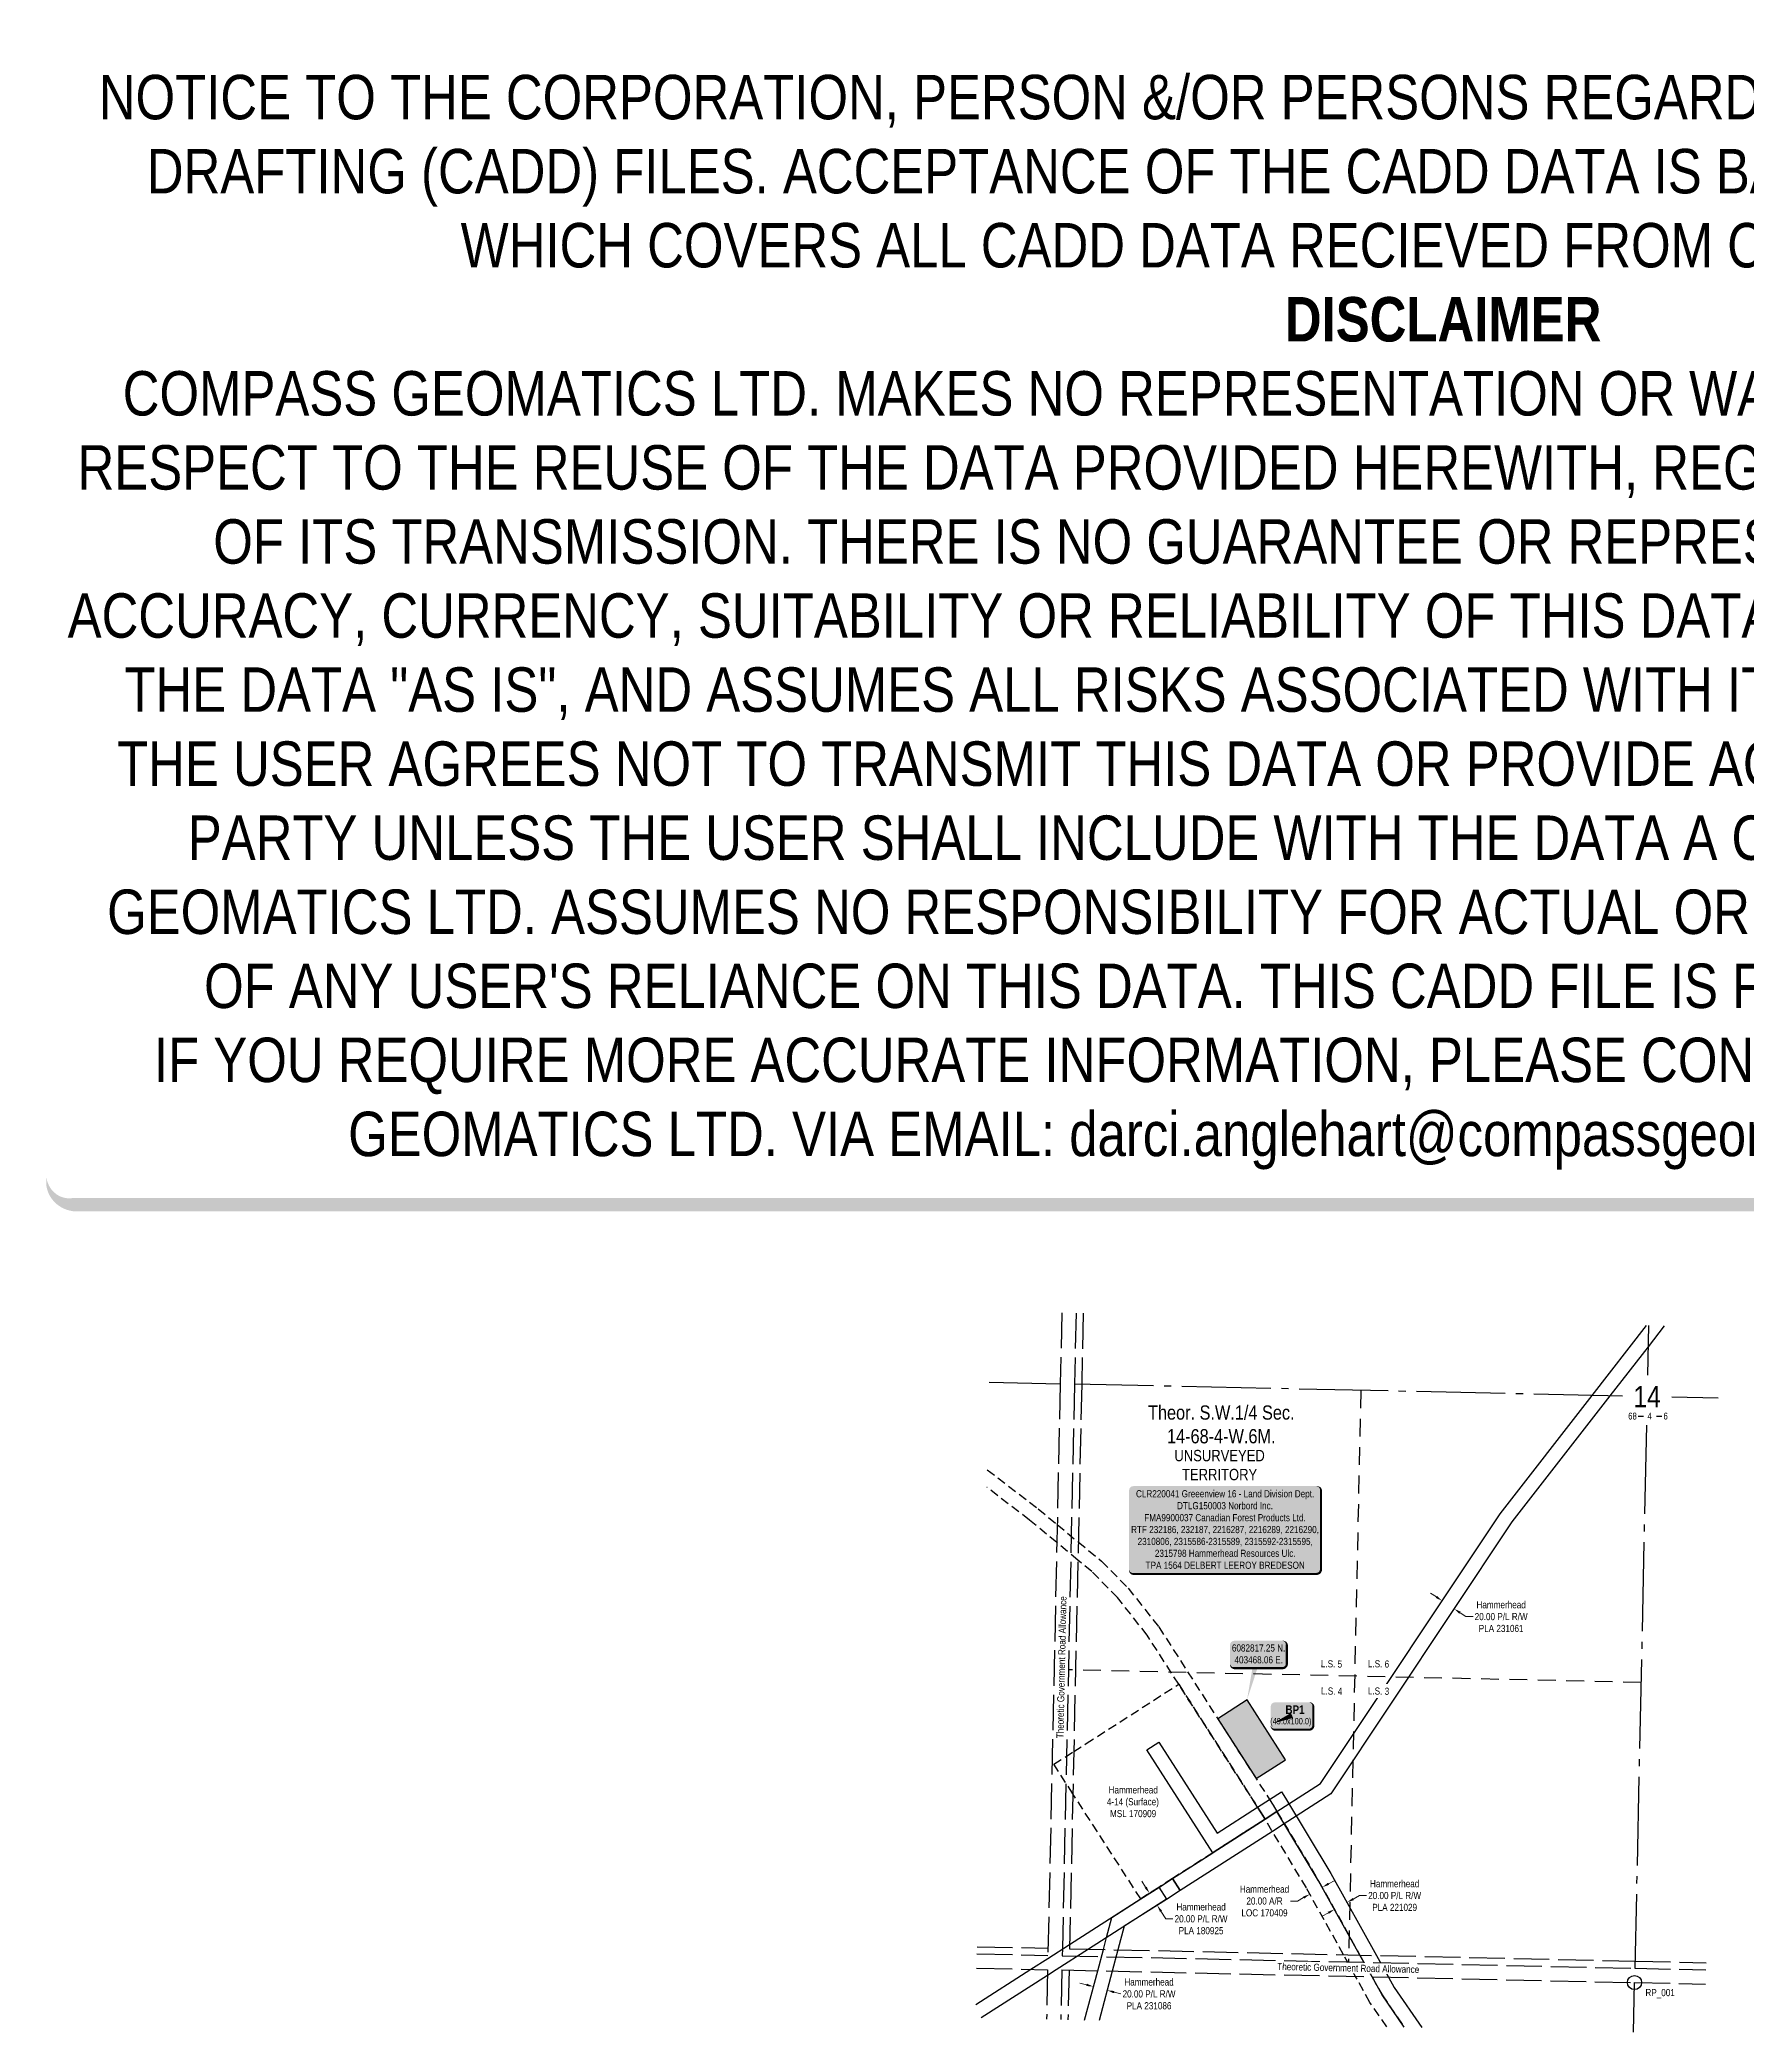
# Model space of a CAD drawing. Extents: x 401770 to 405718, y 6082350 to 6085153.
# Drawn here: x 401770 to 404170, y 6082350 to 6085153 of the extents above; entities that cross this region are included whole.
import ezdxf
from ezdxf.enums import TextEntityAlignment as Align

# ---------------------------------------------------------------- set-up
doc = ezdxf.new("R2010")
doc.units = 0
doc.header["$LTSCALE"] = 5
doc.header["$PDSIZE"] = 0.5
for name, pattern in [('foc-ACCESSROAD', [3.75, 2.5, -1.25]), ('foc-LSD', [8, 5, -3]), ('foc-QUARTERLINE', [33, 25, -3, 2, -3]), ('foc-UNSURVEYED', [12.5, 10, -2.5])]:
    doc.linetypes.add(name, pattern=pattern)
doc.layers.get('Defpoints').update_dxf_attribs({"color": 9})
for name, color, linetype in [('10', 1, 'Continuous'), ('35', 37, 'Continuous'), ('9', 3, 'Continuous'), ('C-SYMBOL', 7, 'Continuous'), ('DETAIL-T', 7, 'Continuous'), ('F-AR', 190, 'foc-ACCESSROAD'), ('F-RW', 190, 'Continuous'), ('F-WS', 190, 'foc-ACCESSROAD'), ('L-QSEC', 8, 'foc-QUARTERLINE'), ('L-ROAD-T', 7, 'Continuous'), ('L-SECLBL', 7, 'Continuous'), ('L-SECTION-LSD', 7, 'foc-LSD'), ('L-UNS-T', 3, 'Continuous'), ('L-USEC', 7, 'foc-UNSURVEYED'), ('P-TEMP-BLOCKS', 250, 'Continuous'), ('P-TEMP-H', 41, 'Continuous'), ('P-TEMP_WORKSPACE', 46, 'Continuous')]:
    doc.layers.add(name, color=color, linetype=linetype)
doc.layers.add('DISCLAIMER', color=7, linetype='Continuous', plot=False)
for name, color, linetype, lineweight in [('F-AR-T', 190, 'Continuous', 9), ('F-RW-T', 190, 'Continuous', 9), ('F-WS-T', 190, 'Continuous', 9)]:
    doc.layers.add(name, color=color, linetype=linetype, lineweight=lineweight)
doc.styles.add('100L', font='ARIALN.TTF', dxfattribs={"height": 11})
doc.styles.add('175L', font='ARIALN.TTF', dxfattribs={"height": 20})
doc.styles.add('80', font='ARIALN.TTF', dxfattribs={"height": 10})
doc.styles.add('80CG', font='ARIALN.TTF', dxfattribs={"height": 10})
doc.styles.add('80L', font='ARIALN.TTF', dxfattribs={"height": 10})
doc.styles.add('BOLD', font='ARIALNB.TTF')
doc.styles.add('SIMPLEX', font='ARIALN.TTF')
doc.dimstyles.new('Compass 5 000', dxfattribs={"dimscale": 5, "dimtxt": 9, "dimasz": 2, "dimexe": 0.2, "dimexo": 0.0625, "dimgap": 0.5, "dimtad": 0, "dimtih": 1, "dimtoh": 1, "dimzin": 0, "dimdsep": 46, "dimtxsty": '80CG', "dimcen": 0.1, "dimse1": 1, "dimse2": 1, "dimclrd": 256, "dimclrt": 256, "dimaunit": 1, "dimadec": 4, "dimazin": 0, "dimtfac": 0.06, "dimtofl": 0, "dimtmove": 0, "dimatfit": 1, "dimfxl": 0.2, "dimtolj": 1, "dimtzin": 0, "dimlwd": -1, "dimarcsym": 0})

# ---------------------------------------------------------------- blocks, each defined once
blk = doc.blocks.new('L-SECLBL')
at = {"layer": '9', "color": 7}
for p, q in [((-5.082139060913505, -27.83004804289613), (-12.28857354467345, -27.83004804289613)), ((20.70431141927111, -27.83004804289613), (13.49787693551116, -27.83004804289613))]:
    blk.add_line(p, q, dxfattribs=at)
at = {"layer": '10', "color": 2, "style": 'SIMPLEX'}
blk.add_attdef('SEC', text='', height=30, dxfattribs=at).set_placement((0, 0), align=Align.MIDDLE)
at = {"layer": '10', "color": 5, "style": '80L'}
blk.add_attdef('TWP', text='', height=9.5, dxfattribs=at).set_placement((-14.43410290347765, -27.36845155570791), align=Align.MIDDLE_RIGHT)
blk.add_attdef('RGE', text='', height=9.5, dxfattribs=at).set_placement((3.622123863462547, -27.36845155570791), align=Align.MIDDLE_CENTER)
blk.add_attdef('MER', text='', height=9.5, dxfattribs=at).set_placement((23.16775162027989, -27.36845155570791), align=Align.MIDDLE_LEFT)
blk = doc.blocks.new('*U419')
h = blk.add_hatch(color=255)
edge = h.paths.add_edge_path()
edge.add_line((-129, -62.5), (129, -62.5))
edge.add_arc((129, -56.5), 6, 270, 360)
edge.add_line((135, -56.5), (135, 55))
edge.add_arc((129, 55), 6, 0, 90)
edge.add_line((129, 61), (-129, 61))
edge.add_arc((-129, 55), 6, 90, 180)
edge.add_line((-135, 55), (-135, -56.5))
edge.add_arc((-129, -56.5), 6, 180, 270)
at = {"color": 44, "flags": 128}
blk.add_lwpolyline([(-129, -62.5, 3, 3, 0), (129, -62.5, 3, 3, 0.414213562373095), (135, -56.5, 3, 3, 0), (135, 55, 3, 0, 0.414213562373095), (129, 61, 0, 0, 0), (-129, 61, 0, 0, 0.414213562373095), (-135, 55, 0, 0, 0), (-135, -56.5, 0, 3, 0.414213562373095)], format="xyseb", close=True, dxfattribs=at)
at = {"color": 44, "style": '80'}
blk.add_attdef('ENTER_TEXT_001', (-35.98567530695772, -4.996589358799454), '', height=10, dxfattribs=at)
blk = doc.blocks.new('*D420')
at = {"layer": 'Defpoints', "color": 0, "transparency": 16777216}
for p in [(403556.4916136255, 6082544.03377223), (403583.8477849201, 6082535.938662067), (403566.36655619, 6082526.238168858)]:
    blk.add_point(p, dxfattribs=at)
at = {"layer": 'F-AR-T', "transparency": 16777216}
for p, q in [((403582.7168136686, 6082558.586374844), (403591.460784981, 6082563.43848425)), ((403547.7476423131, 6082539.181662824), (403539.0036710002, 6082534.329553419)), ((403539.0036710002, 6082534.329553419), (403529.0036710007, 6082534.329553418))]:
    blk.add_line(p, q, dxfattribs=at)
for points in [[(403546.9389574123, 6082540.638991376), (403548.5563272145, 6082537.724334272), (403556.4916136255, 6082544.03377223)], [(403581.9081287677, 6082560.043703397), (403583.5254985699, 6082557.129046292), (403573.9728423557, 6082553.734265439)]]:
    blk.add_solid(points, dxfattribs=at)
at = {"layer": 'F-AR-T', "transparency": 16777216, "insert": (403492.6666996488, 6082534.329553418), "char_height": 10, "attachment_point": 5, "style": '80CG'}
blk.add_mtext('\\A1;Hammerhead\\P20.00 A/R\\PLOC 170409', dxfattribs=at)
blk = doc.blocks.new('*D421')
at = {"layer": 'Defpoints', "color": 0, "transparency": 16777216}
for p in [(403606.2009667647, 6082536.86556173), (403588.7169915787, 6082527.163915696), (403608.727335297, 6082532.312626633)]:
    blk.add_point(p, dxfattribs=at)
at = {"layer": 'F-RW-T', "transparency": 16777216}
for p, q in [((403617.4713853728, 6082537.164594096), (403626.215435449, 6082542.01656156)), ((403626.215435449, 6082542.01656156), (403636.215435449, 6082542.01656156)), ((403582.4993100353, 6082517.759013135), (403573.7552599595, 6082512.907045672))]:
    blk.add_line(p, q, dxfattribs=at)
for points in [[(403616.6627241289, 6082538.621935776), (403618.2800466171, 6082535.707252417), (403608.727335297, 6082532.312626633)], [(403581.6906487914, 6082519.216354815), (403583.3079712796, 6082516.301671456), (403591.243360111, 6082522.610980598)]]:
    blk.add_solid(points, dxfattribs=at)
at = {"layer": 'F-RW-T', "transparency": 16777216, "insert": (403675.7549988874, 6082542.016561561), "char_height": 10, "attachment_point": 5, "style": '80CG'}
blk.add_mtext('\\A1;Hammerhead\\P20.00 P/L R/W\\PPLA 221029', dxfattribs=at)
blk = doc.blocks.new('*D422')
at = {"layer": 'Defpoints', "color": 0, "transparency": 16777216}
for p in [(403745.1769333049, 6082960.237870805), (403759.3795718062, 6082945.495664049), (403761.8180959229, 6082949.15822477)]:
    blk.add_point(p, dxfattribs=at)
at = {"layer": 'F-RW-T', "transparency": 16777216}
for p, q in [((403734.4145689728, 6082962.117302872), (403726.0907287579, 6082967.659295661)), ((403767.703412021, 6082939.95367126), (403776.0272522359, 6082934.411678471)), ((403776.0272522359, 6082934.411678471), (403786.0272522359, 6082934.411678471))]:
    blk.add_line(p, q, dxfattribs=at)
for points in [[(403735.3382344376, 6082963.504609575), (403733.4909035079, 6082960.729996169), (403742.7384091881, 6082956.575310083)], [(403768.6270774859, 6082941.340977962), (403766.7797465562, 6082938.566364557), (403759.3795718062, 6082945.495664049)]]:
    blk.add_solid(points, dxfattribs=at)
at = {"layer": 'F-RW-T', "transparency": 16777216, "insert": (403825.5668156743, 6082934.411678471), "char_height": 10, "attachment_point": 5, "style": '80CG'}
blk.add_mtext('\\A1;Hammerhead\\P20.00 P/L R/W\\PPLA 231061', dxfattribs=at)
blk = doc.blocks.new('*D423')
at = {"layer": 'Defpoints', "color": 0, "transparency": 16777216}
for p in [(403325.2033786471, 6082541.646351598), (403335.9712830819, 6082524.814543938), (403341.6335556456, 6082528.436900554)]:
    blk.add_point(p, dxfattribs=at)
at = {"layer": 'F-RW-T', "transparency": 16777216}
for p, q in [((403325.4766951469, 6082553.692433789), (403320.087739083, 6082562.116159363)), ((403347.0225117095, 6082520.013174981), (403353.8833849686, 6082509.288627805)), ((403353.8833849686, 6082509.288627805), (403363.8833849682, 6082509.288627806))]:
    blk.add_line(p, q, dxfattribs=at)
for points in [[(403326.8806494093, 6082554.590593133), (403324.072740885, 6082552.794274446), (403330.8656512108, 6082545.268708215)], [(403348.4264659719, 6082520.911334325), (403345.6185574476, 6082519.115015637), (403341.6335556456, 6082528.436900554)]]:
    blk.add_solid(points, dxfattribs=at)
at = {"layer": 'F-RW-T', "transparency": 16777216, "insert": (403403.4229484065, 6082509.288627805), "char_height": 10, "attachment_point": 5, "style": '80CG'}
blk.add_mtext('\\A1;Hammerhead\\P20.00 P/L R/W\\PPLA 180925', dxfattribs=at)
blk = doc.blocks.new('*D424')
at = {"layer": 'Defpoints', "color": 0, "transparency": 16777216}
for p in [(403254.3046628719, 6082422.384857409), (403271.3790824874, 6082408.759715574), (403273.6345801621, 6082417.249349104)]:
    blk.add_point(p, dxfattribs=at)
at = {"layer": 'F-RW-T', "transparency": 16777216}
for p, q in [((403242.3844378744, 6082416.462916574), (403232.7197105517, 6082419.030609269)), ((403281.0438098102, 6082406.192022879), (403290.7085371329, 6082403.624330183))]:
    blk.add_line(p, q, dxfattribs=at)
for points in [[(403242.8123866571, 6082418.073704461), (403241.9564890917, 6082414.852128685), (403252.0491651972, 6082413.895223878)], [(403281.4717585929, 6082407.802810766), (403280.6158610275, 6082404.581234991), (403271.3790824874, 6082408.759715574)]]:
    blk.add_solid(points, dxfattribs=at)
at = {"layer": 'F-RW-T', "transparency": 16777216, "insert": (403330.2481005709, 6082403.624330184), "char_height": 10, "attachment_point": 5, "style": '80CG'}
blk.add_mtext('\\A1;Hammerhead\\P20.00 P/L R/W\\PPLA 231086', dxfattribs=at)
blk = doc.blocks.new('*U430')
h = blk.add_hatch(color=191)
edge = h.paths.add_edge_path()
edge.add_line((-23.99999999999998, -20), (23.99999999999998, -20))
edge.add_arc((23.99999999999998, -14), 6, 270, 360)
edge.add_line((29.99999999999998, -14), (29.99999999999998, 12.5))
edge.add_arc((23.99999999999998, 12.5), 6, 0, 90)
edge.add_line((23.99999999999998, 18.5), (-23.99999999999998, 18.5))
edge.add_arc((-23.99999999999998, 12.5), 6, 90, 180)
edge.add_line((-29.99999999999998, 12.5), (-29.99999999999998, -14))
edge.add_arc((-23.99999999999998, -14), 6, 180, 270)
at = {"color": 250, "flags": 128}
blk.add_lwpolyline([(-23.99999999999998, -20, 3, 3, 0), (23.99999999999998, -20, 3, 3, 0.414213562373095), (29.99999999999998, -14, 3, 3, 0), (29.99999999999998, 12.5, 3, 0, 0.414213562373095), (23.99999999999998, 18.5, 0, 0, 0), (-23.99999999999998, 18.5, 0, 0, 0.414213562373095), (-29.99999999999998, 12.5, 0, 0, 0), (-29.99999999999998, -14, 0, 3, 0.414213562373095)], format="xyseb", close=True, dxfattribs=at)
at = {"flags": 128}
blk.add_lwpolyline([(-26.38081311136977, -11.00615228328322, 0, 7.499999999999999, 0), (-3.398394867633905e-15, 0, 0, 0, 0)], format="xyseb", dxfattribs=at)
at = {"color": 250}
for tag, p, height, style in [('TEMP_AREA_W1_001', (-9.212824010914055, 2.244292974654144), 12, 'BOLD'), ('ENTER_TEXT_001', (-30.65893587994544, -12.47010782646594), 9, '80')]:
    blk.add_attdef(tag, p, '', height=height, dxfattribs=dict(at, style=style))
blk = doc.blocks.new('*U435')
h = blk.add_hatch(color=254)
edge = h.paths.add_edge_path()
edge.add_line((-33.99999999999998, -20), (33.99999999999998, -20))
edge.add_arc((33.99999999999999, -13.99999999999999), 6.000000000000007, 269.9999999999999, 359.9999999999999)
edge.add_line((39.99999999999999, -14), (39.99999999999999, 12.5))
edge.add_arc((33.99999999999999, 12.49999999999999), 6.000000000000007, 6.785183320455494e-14, 90.00000000000007)
edge.add_line((33.99999999999998, 18.5), (-33.99999999999998, 18.5))
edge.add_arc((-33.99999999999999, 12.49999999999999), 6.000000000000007, 89.99999999999993, 179.9999999999999)
edge.add_line((-39.99999999999999, 12.5), (-39.99999999999999, -14))
edge.add_arc((-33.99999999999999, -13.99999999999999), 6.000000000000007, 180, 270.0000000000001)
at = {"color": 1, "flags": 128}
blk.add_lwpolyline([(-33.99999999999998, -20, 3, 3, 0), (33.99999999999998, -20, 3, 3, 0.4142135623730951), (39.99999999999999, -14, 3, 3, 0), (39.99999999999999, 12.5, 3, 0, 0.4142135623730951), (33.99999999999998, 18.5, 0, 0, 0), (-33.99999999999998, 18.5, 0, 0, 0.4142135623730951), (-39.99999999999999, 12.5, 0, 0, 0), (-39.99999999999999, -14, 0, 3, 0.4142135623730951)], format="xyseb", close=True, dxfattribs=at)
blk.add_lwpolyline([(-16.04791927427211, -64.72611929309281, 0, 9.999999999999998, 0), (0, 0, 4.999999999999999, 4.999999999999999, 0)], format="xyseb", dxfattribs=at)
at = {"color": 1, "style": '80'}
blk.add_attdef('ENTER_TEXT_001', (-35.98567530695772, -4.996589358799454), '', height=10, dxfattribs=at)
blk = doc.blocks.new('Disclaimer_Legal')
at = {"layer": 'DISCLAIMER', "color": 254, "flags": 128}
blk.add_lwpolyline([(-3612.859355113964, -1104.601793492536, 37.5, 37.5, 0), (4096.10254652852, -1104.601793492536, 37.5, 37.5, 0.414213562373095), (4171.10254652852, -1029.601793492536, 37.5, 37.5, 0), (4171.10254652852, 2078.694150954953, 37.5, 0, 0.414213562373095), (4096.10254652852, 2153.694150954953, 0, 0, 0), (-3612.859355113964, 2153.694150954953, 0, 0, 0.414213562373095), (-3687.859355113964, 2078.694150954953, 0, 0, 0), (-3687.859355113964, -1029.601793492536, 0, 37.5, 0.414213562373095)], format="xyseb", close=True, dxfattribs=at)
at = {"layer": 'DISCLAIMER', "color": 254, "insert": (241.6215957072782, 533.9211787312088), "char_height": 125, "width": 7717.567617301413, "attachment_point": 5, "style": '80'}
blk.add_mtext('NOTICE TO THE CORPORATION, PERSON &/OR PERSONS REGARDING THIS COMPUTER AIDED DESIGN AND DRAFTING (CADD) FILES. ACCEPTANCE OF THE CADD DATA IS BASED ON THE FOLLOWING DISCLAIMER WHICH COVERS ALL CADD DATA RECIEVED FROM COMPASS GEOMATICS LTD.\\P{\\fArial Narrow|b1|i0|c0|p34;DISCLAIMER}\\PCOMPASS GEOMATICS LTD. MAKES NO REPRESENTATION OR WARRANTIES, EXPRESS OR IMPLIED, WITH RESPECT TO THE REUSE OF THE DATA PROVIDED HEREWITH, REGARDLESS OF ITS FORMAT OR THE MEANS OF ITS TRANSMISSION. THERE IS NO GUARANTEE OR REPRESENTATION TO THE USER AS TO THE ACCURACY, CURRENCY, SUITABILITY OR RELIABILITY OF THIS DATA FOR ANY PURPOSE. THE USER ACCEPTS THE DATA "AS IS", AND ASSUMES ALL RISKS ASSOCIATED WITH ITS USE. BY ACCEPTANCE OF THIS DATA, THE USER AGREES NOT TO TRANSMIT THIS DATA OR PROVIDE ACCESS OR ANY PART OF IT TO ANOTHER PARTY UNLESS THE USER SHALL INCLUDE WITH THE DATA A COPY OF THIS DISCLAIMER. COMPASS GEOMATICS LTD. ASSUMES NO RESPONSIBILITY FOR ACTUAL OR CONSEQUENTIAL DAMAGE AS A RESULT OF ANY USER\'S RELIANCE ON THIS DATA. THIS CADD FILE IS FOR ILLUSTRATION PURPOSES ONLY.\\PIF YOU REQUIRE MORE ACCURATE INFORMATION, PLEASE CONTACT DARCI ANGLEHART AT COMPASS GEOMATICS LTD. VIA EMAIL: darci.anglehart@compassgeomatics.ca OR CELL: 506-961-7292', dxfattribs=at)

msp = doc.modelspace()

# ---------------------------------------------------------------- hatches: boundary and pattern name
at = {"layer": 'P-TEMP-H'}
h = msp.add_hatch(color=256, dxfattribs=at)
h.dxf.hatch_style = 1
h.paths.add_polyline_path([(403522.009248527, 6082733.0981001), (403468.0548532741, 6082817.246806572), (403426.8219871022, 6082790.809152899), (403480.7763823551, 6082706.660446425)])

# ---------------------------------------------------------------- linework, layer by layer
at = {"layer": '35', "color": 3}
msp.add_circle((404013.214, 6082419.661), 9.996040000000011, dxfattribs=at)
at = {"layer": 'F-AR'}
for points in [[(403102.7196766117, 6083141.019386283), (403174.43966249, 6083085.993276165), (403201.0450234466, 6083063.997069483), (403230.6876653326, 6083039.490951173), (403263.2989462785, 6083012.531022038), (403300.7630840015, 6082974.403598111), (403344.0152488388, 6082919.956739108), (403499.6905023152, 6082677.161483068), (403504.8719289425, 6082669.080077147), (403510.2398097678, 6082660.176689256), (403568.8451490509, 6082562.97475518), (403626.9395512654, 6082458.283440844), (403643.8889995174, 6082427.740634994), (403658.002168041, 6082402.317477381), (403689.3330939327, 6082356.949256959)], [(403664.6634684606, 6082357.490098031), (403640.9960108274, 6082391.761766651), (403620.7433679198, 6082428.247872778), (403603.7937299766, 6082458.790775047), (403551.5386933255, 6082552.959414541), (403493.393038546, 6082649.399793254), (403487.8931924831, 6082658.521569612), (403487.0212670316, 6082659.911182253), (403482.867284386, 6082666.399337976), (403371.9763787252, 6082839.33021403), (403327.7316461217, 6082908.3137355), (403285.7646980034, 6082961.143161404), (403249.7634906979, 6082997.781222871), (403230.139060285, 6083014.005040947), (403200.4963056318, 6083038.511259095), (403161.9817378252, 6083070.353071377), (403102.1858836835, 6083116.23054216)]]:
    msp.add_lwpolyline(points, dxfattribs=at)
at = {"layer": 'F-RW'}
for points in [[(404055.0931461485, 6083343.377045877), (404032.3138984914, 6083314.078493717), (403978.6558918884, 6083245.061547684), (403840.6529960289, 6083067.564930961), (403585.9312516187, 6082684.983577904), (403537.3934492453, 6082653.861203677), (403520.5567082243, 6082643.065371858), (403503.7206507719, 6082632.270286767), (403374.1905971153, 6082549.220747776), (403363.3996301128, 6082566.051090525), (403420.0144551844, 6082602.35911489), (403420.481715152, 6082602.658605256), (403493.393038546, 6082649.399793254), (403510.2350933461, 6082660.188202887), (403527.0660791702, 6082670.989124089), (403571.6125480389, 6082699.551491172), (403824.4188042095, 6083079.255815702), (403953.7554567354, 6083245.605517955), (404030.1944440478, 6083343.9230633)], [(403689.3321271821, 6082356.949278153), (403658.002168041, 6082402.317477381), (403643.8898072286, 6082427.740617672), (403626.9412114955, 6082458.282804586), (403568.847183303, 6082562.975412271), (403510.2345694993, 6082660.185310993), (403493.3930235006, 6082649.39909282), (403420.4795545287, 6082602.670864904), (403420.0122196589, 6082602.370575286), (403327.1468816678, 6082747.199794004), (403343.9765902171, 6082757.990151824), (403426.0662202236, 6082629.955112942), (403482.8725421421, 6082666.394219613), (403499.6905023152, 6082677.161483068), (403516.5083062781, 6082687.94412695), (403522.1311491465, 6082679.173727212), (403586.1555225315, 6082572.990776807), (403650.0870341895, 6082457.775589658), (403667.0353269842, 6082427.233601689), (403675.008646413, 6082412.873143056), (403714.0004203315, 6082356.40846629)], [(403239.540207564, 6082366.810228189), (403257.9790867318, 6082436.215692301), (403265.9482199427, 6082466.211265095), (403270.3582481914, 6082482.814393823), (403277.9528799945, 6082511.400413179), (403318.525511717, 6082537.374224599), (403343.8511319658, 6082553.576144638), (403363.3996301128, 6082566.051090525), (403374.1905971153, 6082549.220747776), (403354.5918984591, 6082536.726812121), (403295.2981679347, 6082498.794509383), (403286.5221281889, 6082465.758350465), (403278.553130561, 6082435.762642582), (403260.1142478123, 6082366.359176106)], [(403086.5206489537, 6082388.751698849), (403163.827265204, 6082438.281130736), (403187.9037812739, 6082453.707659048), (403218.4964677228, 6082473.308017169), (403343.8420592058, 6082553.615882604), (403354.5814301411, 6082536.779494049), (403245.1598668236, 6082466.668891915), (403199.6315562992, 6082437.498898258), (403187.3858680933, 6082429.652457152), (403094.2770591504, 6082369.994884442)]]:
    msp.add_lwpolyline(points, dxfattribs=at)
at = {"layer": 'F-WS'}
msp.add_lwpolyline([(403343.8500465607, 6082553.603497558), (403318.5218160506, 6082537.392924277), (403223.0598382412, 6082685.235418972), (403196.3017490877, 6082726.676257912), (403224.3393966368, 6082744.65544302), (403241.7190324796, 6082755.800377537), (403371.9713551017, 6082839.327418934), (403482.8602952706, 6082666.382970269), (403487.015611951, 6082659.900492041), (403487.8931924831, 6082658.521569612), (403491.6662341303, 6082652.263541928), (403493.393038546, 6082649.399793254), (403420.4821444225, 6082602.6570944), (403420.0148267607, 6082602.357605275), (403363.3996301128, 6082566.051090525), (403343.8500465607, 6082553.603497558)], close=True, dxfattribs=at)
at = {"layer": 'L-QSEC'}
for p, q in [((404032.9576810913, 6083343.862466745), (404031.4646251904, 6083273.910178876)), ((403105.3725929233, 6083264.218337546), (403205.3096119402, 6083262.02741312)), ((403996.3151490644, 6083244.685049922), (403225.4138733411, 6083261.598594469)), ((404130.7524334327, 6083241.735501038), (404065.5534304386, 6083243.165964674)), ((404029.9714895882, 6083203.954156869), (404013.6606896225, 6082439.764568382)), ((404011.7243683187, 6082349.881357092), (404013.2138819473, 6082419.660698296))]:
    msp.add_line(p, q, dxfattribs=at)
at = {"layer": 'L-SECTION-LSD'}
for p, q in [((403628.1140813041, 6083252.763367289), (403610.8691476465, 6082448.596004443)), ((404022.242555777, 6082841.840050821), (403216.7554889531, 6082859.504130193))]:
    msp.add_line(p, q, dxfattribs=at)
at = {"layer": 'L-USEC'}
for p, q in [((403207.4619061633, 6083361.965220584), (403205.3096119402, 6083262.02741312)), ((403227.5659079837, 6083361.524348798), (403225.4137839319, 6083261.594442913)), ((403237.6227058404, 6083361.303807711), (403235.4706669146, 6083261.3778545)), ((403205.3096119402, 6083262.02741312), (403187.9934743708, 6082457.86779655)), ((403225.4137852847, 6083261.594505742), (403208.3140992117, 6082467.486874002)), ((403235.4706689442, 6083261.377948759), (403218.3709828712, 6082467.270317018)), ((403088.0561389739, 6082460.05841867), (403188.001278736, 6082457.867625477)), ((403088.2726998472, 6082470.115302996), (403188.2217233446, 6082467.924424672)), ((403208.3141012075, 6082467.486966708), (403208.0975243273, 6082457.427003745)), ((403208.0975243274, 6082457.427003745), (404013.6546737447, 6082439.764700316)), ((403218.3709858656, 6082467.270456099), (403218.3708337017, 6082467.263388102)), ((403218.3708337017, 6082467.263388103), (404013.8751748195, 6082449.821498273)), ((403087.6232238201, 6082439.954243992), (403187.5607060174, 6082437.763618654)), ((403187.5607060174, 6082437.763618654), (403186.0584214157, 6082367.982728625)), ((403207.6647096213, 6082437.322826822), (403206.1624259775, 6082367.5419813)), ((403207.6647096213, 6082437.322826822), (404013.2138819473, 6082419.660698296)), ((403217.7215083697, 6082437.10232573), (403216.2192252055, 6082367.321502475)), ((404013.6547864011, 6082439.764697846), (404113.5796833895, 6082437.57322684)), ((404013.8753438307, 6082449.821494567), (404113.7944473044, 6082447.630150619)), ((404013.2138819473, 6082419.660698296), (404113.150360438, 6082417.468973293))]:
    msp.add_line(p, q, dxfattribs=at)
at = {"layer": 'P-TEMP_WORKSPACE'}
msp.add_lwpolyline([(403522.009248527, 6082733.098100103), (403468.0548532741, 6082817.246806575), (403426.8219871022, 6082790.809152901), (403480.7763823551, 6082706.660446429)], close=True, dxfattribs=at)

# ---------------------------------------------------------------- block references
at = {"xscale": 0.5, "yscale": 0.5, "zscale": 0.5}
msp.add_blockref('Disclaimer_Legal', (403623.1475624033, 6084066.425429184), dxfattribs=at)
at = {"layer": 'DETAIL-T'}
ref = msp.add_blockref('*U435', (403484.0964175723, 6082881.947294325), dxfattribs=dict(at, xscale=0.999604, yscale=0.999604, zscale=0.999604))
ref.add_attrib('ENTER_TEXT_001', '6082817.25 N.', (403446.8158250075, 6082885.364539923), dxfattribs={"layer": '0', "color": 1, "height": 9.99604, "style": '80'})
ref.add_attrib('ENTER_TEXT_002', '403468.06 E.', (403450.4535380635, 6082868.66356177), dxfattribs={"layer": '0', "color": 1, "height": 9.99604, "style": '80'})
at = {"layer": 'L-SECLBL', "xscale": 0.999604, "yscale": 0.999604, "zscale": 0.999604}
msp.add_blockref('L-SECLBL', (404030.8246861426, 6083243.927911997), dxfattribs=at).add_auto_attribs({'SEC': '14', 'TWP': '68', 'RGE': '4', 'MER': '6'})
at = {"layer": 'L-SECLBL'}
ref = msp.add_blockref('*U419', (403437.0652069228, 6083057.01867412), dxfattribs=dict(at, xscale=0.999604, yscale=0.999604, zscale=0.999604))
ref.add_attrib('ENTER_TEXT_001', 'CLR220041 Greeenview 16 - Land Division Dept.', (403311.8862844534, 6083102.324736726), dxfattribs={"layer": '0', "color": 44, "height": 9.996040000000008, "style": '80'})
ref.add_attrib('ENTER_TEXT_002', 'DTLG150003 Norbord Inc.', (403369.6533041533, 6083085.487386948), dxfattribs={"layer": '0', "color": 44, "height": 9.996040000000008, "style": '80'})
ref.add_attrib('ENTER_TEXT_003', 'FMA9900037 Canadian Forest Products Ltd.', (403323.4437795422, 6083068.650037171), dxfattribs={"layer": '0', "color": 44, "height": 9.996040000000008, "style": '80'})
ref.add_attrib('ENTER_TEXT_004', 'RTF 232186, 232187, 2216287, 2216289, 2216290,', (403304.9961081779, 6083051.949059018), dxfattribs={"layer": '0', "color": 44, "height": 9.996040000000008, "style": '80'})
ref.add_attrib('ENTER_TEXT_005', '2310806, 2315586-2315589, 2315592-2315595,', (403314.1841463089, 6083035.248080865), dxfattribs={"layer": '0', "color": 44, "height": 9.996040000000008, "style": '80'})
ref.add_attrib('ENTER_TEXT_006', '2315798 Hammerhead Resources Ulc.', (403338.4207930892, 6083018.547102711), dxfattribs={"layer": '0', "color": 44, "height": 9.996040000000008, "style": '80'})
ref.add_attrib('ENTER_TEXT_007', 'TPA 1564 DELBERT LEEROY BREDESON', (403325.4041216295, 6083001.709752934), dxfattribs={"layer": '0', "color": 44, "height": 9.996040000000008, "style": '80'})

# ---------------------------------------------------------------- texts
at = {"layer": '35', "color": 3, "style": '80'}
msp.add_attdef('RP_001', (404028.5493341106, 6082400.525280136), 'RP', height=9.996040000000011, dxfattribs=at)
at = {"layer": 'C-SYMBOL', "color": 3, "insert": (403431.869621417, 6083231.553220801), "char_height": 19.99208000000002, "width": 207.1006535953094, "attachment_point": 2, "style": '175L'}
msp.add_mtext('Theor. S.W.1/4 Sec. 14-68-4-W.6M.', dxfattribs=at)
at = {"layer": 'F-WS-T', "insert": (403270.8279715138, 6082695.681222625), "char_height": 9.996040000000008, "attachment_point": 1, "style": '80L'}
msp.add_mtext_dynamic_manual_height_columns('\\pi2.47399;Hammerhead\\P\\pi0.11476;4-14 (Surface)\\P\\pi4.51274;MSL 170909', width=72.59511543410646, gutter_width=49.98020000000005, heights=[0], dxfattribs=at)
at = {"layer": 'L-ROAD-T', "style": '80L'}
msp.add_text('Theoretic Government Road Allowance', height=9.996040000000011, rotation=88.76642860660492, dxfattribs=at).set_placement((403207.0340836584, 6082863.171742993), align=Align.MIDDLE_CENTER)
at = {"layer": 'L-UNS-T', "color": 3, "insert": (403429.4825044936, 6083147.559898398), "char_height": 15.99366400000002, "attachment_point": 5, "style": '80L'}
msp.add_mtext_dynamic_manual_height_columns('UNSURVEYED TERRITORY', width=126.3636918596454, gutter_width=47.48119000000007, heights=[0], dxfattribs=at)

# ---------------------------------------------------------------- dimensions: what is measured, and where the dimension line sits
at = {"layer": 'F-AR-T'}
dim = msp.add_aligned_dim(p1=(403583.8477849201, 6082535.938662066), p2=(403566.3665561903, 6082526.238168857), distance=-20.351854708370283, text='Hammerhead\\P20.00 A/R\\PLOC 170409', dimstyle='Compass 5 000', dxfattribs=at)
dim.commit()
dim.dimension.update_dxf_attribs({"geometry": '*D420', "text_midpoint": (403492.6666996488, 6082534.329553418)})
at = {"layer": 'F-RW-T'}
for p1, p2, distance, text, picture, middle in [((403745.1769333045, 6082960.237870805), (403761.818095923, 6082949.15822477), -4.400085329036066, 'Hammerhead\\P20.00 P/L R/W\\PPLA 231061', '*D422', (403825.5668156743, 6082934.411678471)), ((403588.716991579, 6082527.163915697), (403606.2009667646, 6082536.865561731), -5.206895041265302, 'Hammerhead\\P20.00 P/L R/W\\PPLA 221029', '*D421', (403675.7549988874, 6082542.016561561))]:
    dim = msp.add_aligned_dim(p1=p1, p2=p2, distance=distance, text=text, dimstyle='Compass 5 000', dxfattribs=at)
    dim.commit()
    dim.dimension.update_dxf_attribs({"geometry": picture, "text_midpoint": middle})
for base, p1, p2, angle, text, picture, middle in [((403341.6335556456, 6082528.436900554), (403325.2033786473, 6082541.646351598), (403335.9712830818, 6082524.814543937), 302.6084895922642, 'Hammerhead\\P20.00 P/L R/W\\PPLA 180925', '*D423', (403403.4229484065, 6082509.288627805)), ((403271.3790824874, 6082408.759715574), (403254.3046628715, 6082422.384857409), (403273.6345801621, 6082417.249349104), 345.12155199054547, 'Hammerhead\\P20.00 P/L R/W\\PPLA 231086', '*D424', (403330.2481005709, 6082403.624330184))]:
    dim = msp.add_linear_dim(base=base, p1=p1, p2=p2, angle=angle, text=text, dimstyle='Compass 5 000', dxfattribs=at)
    dim.commit()
    dim.dimension.update_dxf_attribs({"geometry": picture, "text_midpoint": middle, "dimtype": 161})

# ---------------------------------------------------------------- next in the draw order: texts
at = {"layer": 'L-ROAD-T', "insert": (403610.6380774356, 6082445.165096393), "char_height": 9.996040000000011, "width": 201.321218484419, "attachment_point": 2, "rotation": 358.74395834406903, "style": '80L', "bg_fill": 3, "box_fill_scale": 1.25, "bg_fill_color": 256, "bg_fill_transparency": 0}
msp.add_mtext('Theoretic Government Road Allowance', dxfattribs=at)
at = {"layer": 'L-SECTION-LSD', "char_height": 9.996040000000011, "attachment_point": 1, "rotation": 358.74372284079175, "style": '100L', "bg_fill": 3, "box_fill_scale": 1.5, "bg_fill_color": 256, "bg_fill_transparency": 0}
for s, width, insert in [('\\pi1.75788;L.S. 5', 30.38910340414861, (403570.3007286274, 6082873.33694869)), ('L.S. 6', 30.47106112524181, (403638.2332172455, 6082873.33694869)), ('\\pi1.98522;L.S. 4', 30.52780108599864, (403570.3007286274, 6082835.0673979)), ('L.S. 3', 30.36388564381222, (403638.2332172455, 6082835.0673979))]:
    msp.add_mtext_dynamic_manual_height_columns(s, width=width, gutter_width=54.97822000000006, heights=[0], dxfattribs=dict(at, insert=insert))

# ---------------------------------------------------------------- next in the draw order: block references
at = {"layer": 'P-TEMP-BLOCKS', "xscale": 0.999604, "yscale": 0.999604, "zscale": 0.999604}
msp.add_blockref('*U430', (403531.405924043, 6082795.369110341), dxfattribs=at).add_auto_attribs({'TEMP_AREA_W1_001': 'BP1', 'ENTER_TEXT_001': '(49.0x100.0)'})

doc.saveas('drawing.dxf')
